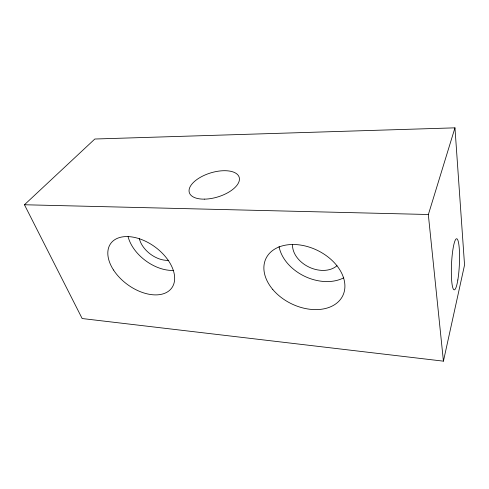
<?xml version="1.0" encoding="UTF-8"?>
<svg xmlns="http://www.w3.org/2000/svg" width="489" height="489" viewBox="0 0 489 489"><rect width="100%" height="100%" fill="white"/><g stroke="black" fill="none" stroke-linecap="round" stroke-linejoin="round"><path stroke-width="0.73" d="M443.431 361.157L464.55 264.989L454.959 127.843L94.835 139.017L24.45 204.757L82.158 318.535L443.431 361.157L428.333 214.653L454.959 127.843M428.657 214.512L24.45 204.757M343.773 277.783A40.734 29.627 25.3 0 1 304.5 276.23A40.734 29.627 25.3 0 1 279.054 246.529M168.772 260.307A22.867 14.829 36.6 0 1 139.279 238.314M336.982 265.71A25.709 18.692 25.4 0 1 308.895 267.043A25.709 18.692 25.4 0 1 292.556 244.317M173.699 270.411A36.223 23.496 36.6 0 1 128.087 236.688M457.832 279.977A25.575 3.93 -87.3 0 0 457.136 238.98A25.575 3.93 -87.3 0 0 451.359 273.913A25.575 3.93 -87.3 0 0 457.832 279.977M204.433 199.139A26.088 12.531 -17.1 0 0 239.255 177.519A26.088 12.531 -17.1 0 0 199.041 178.1A26.088 12.531 -17.1 0 0 204.433 199.139M113.509 269.995A37.751 23.301 36.2 0 0 171.26 288.596A37.751 23.301 36.2 0 0 138.919 238.608A37.751 23.301 36.2 0 0 113.509 269.995M272.801 289.519A42.671 29.682 25.9 0 0 342.153 296.884A42.671 29.682 25.9 0 0 298.235 244.769A42.671 29.682 25.9 0 0 272.801 289.519"/></g></svg>
